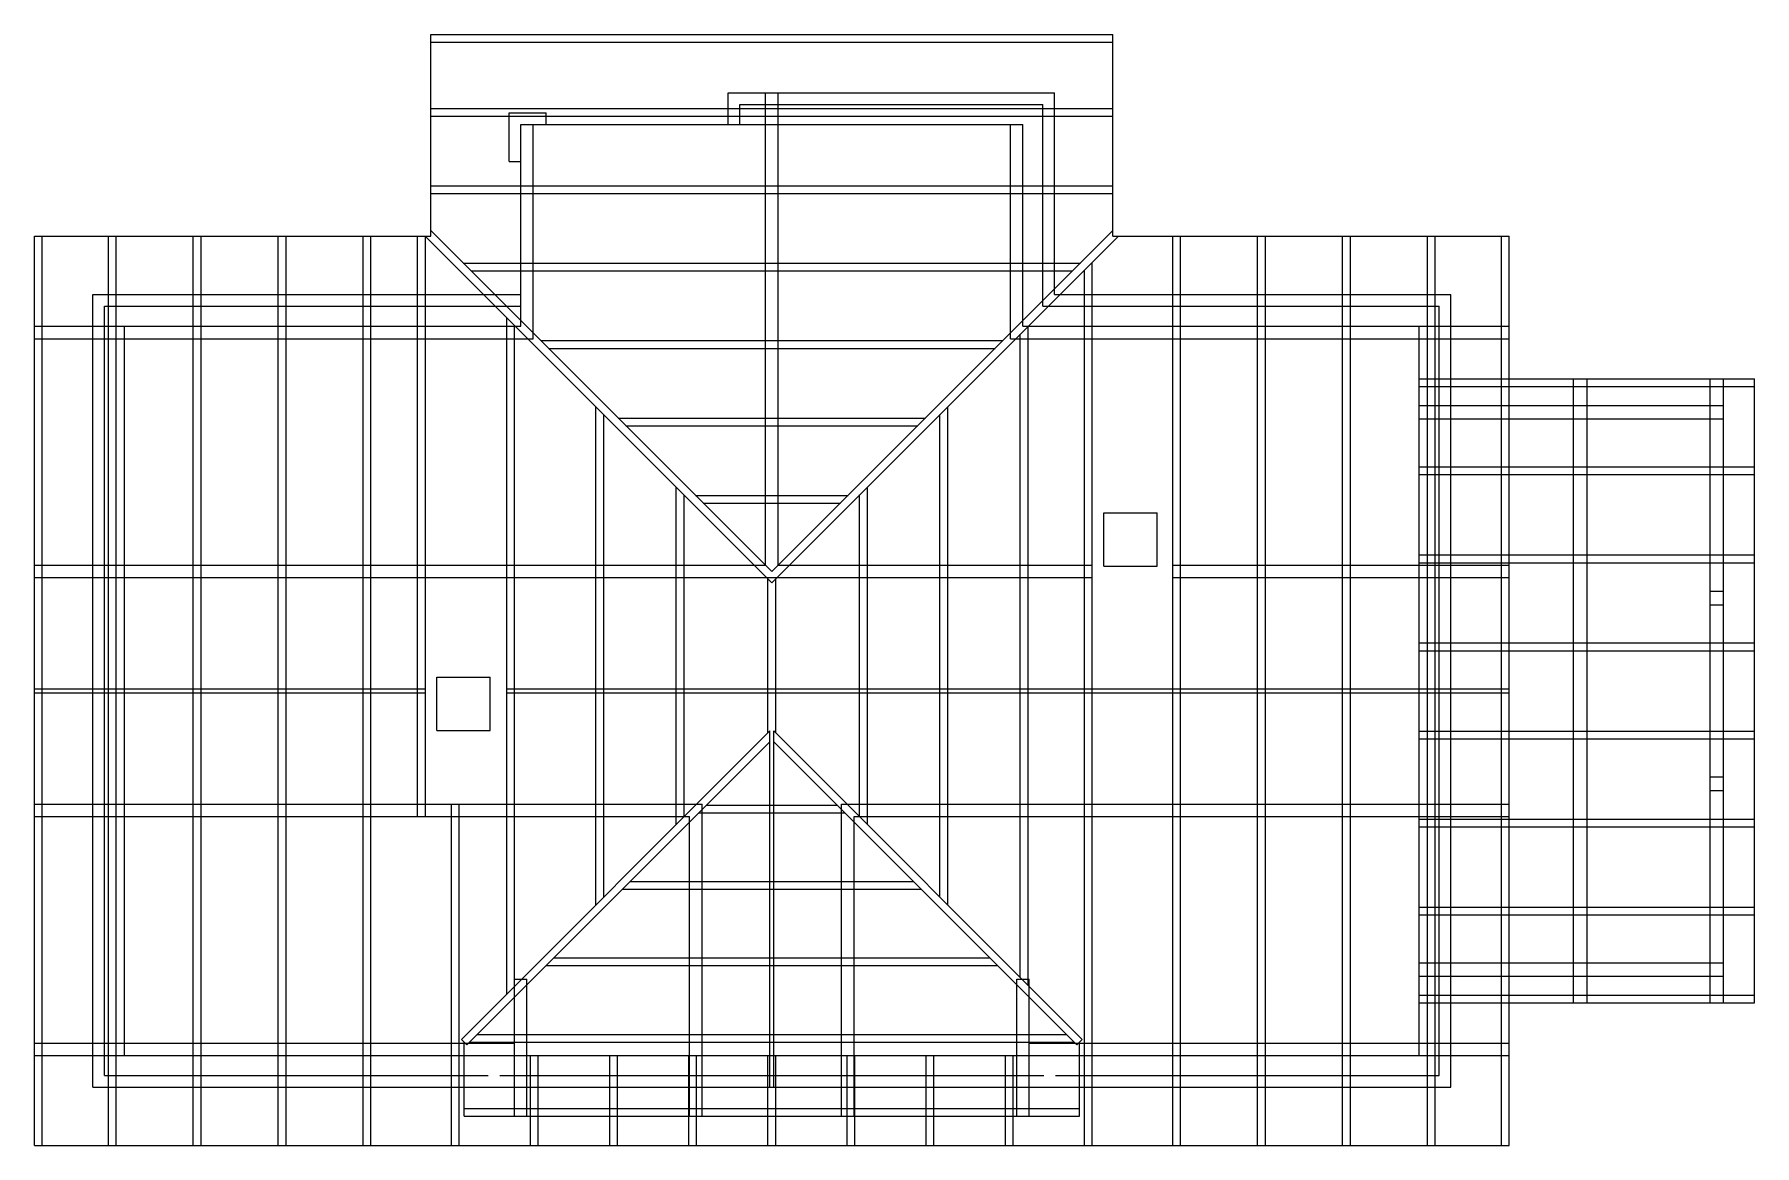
# Model space of a CAD drawing. Extents: x -106 to 1672, y -106 to 1043.
import ezdxf

# ---------------------------------------------------------------- set-up
doc = ezdxf.new("R2010")
doc.units = 0
doc.layers.get('0').update_dxf_attribs({"linetype": 'CONTINUOUS', "lineweight": 0})
doc.layers.add('Wiezba', color=11, linetype='CONTINUOUS', lineweight=0)

msp = doc.modelspace()

# ---------------------------------------------------------------- linework, layer by layer
for p, q in [((611.5, 950), (611.5, 982.5)), ((611.5, 982.5), (948.5, 982.5)), ((948.5, 774), (948.5, 982.5)), ((385.2, 961.8), (423.2, 961.8)), ((385.2, 911.8), (385.2, 961.8)), ((423.2, 950), (423.2, 961.8)), ((623.5, 950), (623.5, 970.5)), ((623.5, 970.5), (936.5, 970.5)), ((936.5, 762), (936.5, 970.5)), ((397, 950), (916, 950)), ((397, 741.5), (397, 950)), ((916, 741.5), (916, 950)), ((385.2, 911.8), (397, 911.8)), ((-45, -45), (-45, 774)), ((-45, 774), (397, 774)), ((948.5, 774), (1358, 774)), ((1358, -45), (1358, 774)), ((-33, -33), (-33, 762)), ((-33, 762), (397, 762)), ((936.5, 762), (1346, 762)), ((1346, -33), (1346, 762)), ((-12.5, -12.5), (-12.5, 741.5)), ((-12.5, 741.5), (397, 741.5)), ((916, 741.5), (1325.5, 741.5)), ((1325.5, -12.5), (1325.5, 741.5)), ((999.5, 548.5), (1054.5, 548.5)), ((999.5, 493.5), (999.5, 548.5)), ((1054.5, 493.5), (1054.5, 548.5)), ((999.5, 493.5), (1054.5, 493.5)), ((310.5, 323.5), (310.5, 378.5)), ((310.5, 378.5), (365.5, 378.5)), ((365.5, 323.5), (365.5, 378.5)), ((310.5, 323.5), (365.5, 323.5)), ((-12.5, -12.5), (1325.5, -12.5)), ((-33, -33), (363.5, -33)), ((375.5, -33), (937.5, -33)), ((949.5, -33), (1346, -33)), ((-45, -45), (1358, -45))]:
    msp.add_line(p, q)
at = {"layer": 'Wiezba'}
for p, q in [((304, 1043), (1009, 1043)), ((304, 834.5), (304, 1043)), ((304, 1035), (1009, 1035)), ((1009, 834.5), (1009, 1043)), ((650, 494.5), (650, 982.5)), ((663, 494.5), (663, 982.5)), ((304, 966.5), (1009, 966.5)), ((304, 958.5), (1009, 958.5)), ((397, 741.5), (397, 950)), ((410, 728.5), (410, 950)), ((903, 728.5), (903, 950)), ((916, 741.5), (916, 950)), ((304, 886.5), (1009, 886.5)), ((304, 878.5), (1009, 878.5)), ((304, 840.2), (656.5, 487.7)), ((656.5, 487.7), (1009, 840.2)), ((-105.5, -105.5), (-105.5, 834.5)), ((-105.5, 834.5), (304, 834.5)), ((-97.5, -105.5), (-97.5, 834.5)), ((-29, -105.5), (-29, 834.5)), ((-21, -105.5), (-21, 834.5)), ((58.7, -105.5), (58.7, 834.5)), ((66.7, -105.5), (66.7, 834.5)), ((146.5, -105.5), (146.5, 834.5)), ((154.5, -105.5), (154.5, 834.5)), ((234.2, -105.5), (234.2, 834.5)), ((242.2, -105.5), (242.2, 834.5)), ((290.5, 234.5), (290.5, 834.5)), ((298.3, 834.5), (656.5, 476.3)), ((298.5, 234.5), (298.5, 834.5)), ((656.5, 476.3), (1014.7, 834.5)), ((1009, 834.5), (1418.5, 834.5)), ((1070.8, -105.5), (1070.8, 834.5)), ((1078.8, -105.5), (1078.8, 834.5)), ((1158.5, -105.5), (1158.5, 834.5)), ((1166.5, -105.5), (1166.5, 834.5)), ((1246.3, -105.5), (1246.3, 834.5)), ((1254.3, -105.5), (1254.3, 834.5)), ((1334, -105.5), (1334, 834.5)), ((1342, -105.5), (1342, 834.5)), ((1410.5, -105.5), (1410.5, 834.5)), ((1418.5, -105.5), (1418.5, 834.5)), ((337.7, 806.5), (975.3, 806.5)), ((987.5, -105.5), (987.5, 807.3)), ((345.7, 798.5), (967.3, 798.5)), ((979.5, -105.5), (979.5, 799.3)), ((382.7, 51.3), (382.7, 750.2)), ((-105.5, 741.5), (397, 741.5)), ((390.7, 59.3), (390.7, 742.2)), ((913.2, 68.5), (913.2, 733)), ((916, 741.5), (1418.5, 741.5)), ((921.2, 60.5), (921.2, 741)), ((-105.5, 728.5), (410, 728.5)), ((417.7, 726.5), (895.3, 726.5)), ((425.7, 718.5), (887.3, 718.5)), ((903, 728.5), (1418.5, 728.5)), ((1325.5, 687), (1672, 687)), ((1325.5, 679), (1672, 679)), ((1485, 42), (1485, 687)), ((1499, 42), (1499, 687)), ((1626, 42), (1626, 687)), ((1640, 42), (1640, 687)), ((1672, 42), (1672, 687)), ((474.8, 143.5), (474.8, 658)), ((838.2, 143.5), (838.2, 658)), ((1325.5, 659.5), (1640, 659.5)), ((482.8, 151.5), (482.8, 650)), ((497.7, 646.5), (815.3, 646.5)), ((830.2, 151.5), (830.2, 650)), ((1325.5, 645.5), (1640, 645.5)), ((505.7, 638.5), (807.3, 638.5)), ((1325.5, 596), (1672, 596)), ((1325.5, 588), (1672, 588)), ((557.8, 226.5), (557.8, 575)), ((755.2, 226.5), (755.2, 575)), ((565.8, 234.5), (565.8, 567)), ((577.7, 566.5), (735.3, 566.5)), ((585.7, 558.5), (727.3, 558.5)), ((747.2, 234.5), (747.2, 567)), ((1325.5, 505), (1672, 505)), ((-105.5, 494.5), (650, 494.5)), ((-105.5, 481.5), (987.5, 481.5)), ((652.5, 321.2), (652.5, 480.3)), ((660.5, 321.2), (660.5, 480.3)), ((663, 494.5), (987.5, 494.5)), ((1070.8, 494.5), (1418.5, 494.5)), ((1070.8, 481.5), (1418.5, 481.5)), ((1325.5, 497), (1672, 497)), ((1626, 467.5), (1640, 467.5)), ((1626, 453.5), (1640, 453.5)), ((1325.5, 414), (1672, 414)), ((1325.5, 406), (1672, 406)), ((-105.5, 366.5), (298.5, 366.5)), ((-105.5, 362.5), (298.5, 362.5)), ((382.7, 366.5), (1418.5, 366.5)), ((382.7, 362.5), (1418.5, 362.5)), ((654.5, 323.2), (335.7, 4.3)), ((654.5, -45), (654.5, 323.2)), ((658.5, -45), (658.5, 323.2)), ((658.5, 323.2), (977.3, 4.3)), ((1325.5, 323), (1672, 323)), ((654.5, 311.8), (341.3, -1.3)), ((658.5, 311.8), (971.7, -1.3)), ((1325.5, 315), (1672, 315)), ((1626, 275.5), (1640, 275.5)), ((1626, 261.5), (1640, 261.5)), ((-105.5, 247.5), (584.5, 247.5)), ((-105.5, 234.5), (571.5, 234.5)), ((325.5, -105.5), (325.5, 247.5)), ((333.5, -105.5), (333.5, 247.5)), ((571.5, -75), (571.5, 234.5)), ((581.2, 238.5), (731.8, 238.5)), ((584.5, -75), (584.5, 247.5)), ((589.2, 246.5), (723.8, 246.5)), ((728.5, 247.5), (1418.5, 247.5)), ((728.5, -75), (728.5, 247.5)), ((741.5, 234.5), (1418.5, 234.5)), ((741.5, -75), (741.5, 234.5)), ((1325.5, 232), (1672, 232)), ((1325.5, 224), (1672, 224)), ((510.2, 167.5), (802.8, 167.5)), ((502.2, 159.5), (810.8, 159.5)), ((1325.5, 141), (1672, 141)), ((1325.5, 133), (1672, 133)), ((423.2, 80.5), (889.8, 80.5)), ((431.2, 88.5), (881.8, 88.5)), ((1325.5, 83.5), (1640, 83.5)), ((390.5, 66.5), (403.5, 66.5)), ((390.5, -75), (390.5, 66.5)), ((403.5, -75), (403.5, 66.5)), ((909.5, 66.5), (922.5, 66.5)), ((909.5, -75), (909.5, 66.5)), ((922.5, -75), (922.5, 66.5)), ((1325.5, 69.5), (1640, 69.5)), ((1325.5, 50), (1672, 50)), ((1325.5, 42), (1672, 42)), ((-105.5, 0.5), (390.5, 0.5)), ((335.7, 4.3), (341.3, -1.3)), ((338.5, -75), (338.5, 1.5)), ((344.2, 1.5), (968.8, 1.5)), ((352.2, 9.5), (960.8, 9.5)), ((922.5, 0.5), (1418.5, 0.5)), ((977.3, 4.3), (971.7, -1.3)), ((974.5, -75), (974.5, 1.5)), ((-105.5, -12.5), (390.5, -12.5)), ((407.2, -105.5), (407.2, -12.5)), ((415.2, -105.5), (415.2, -12.5)), ((489, -105.5), (489, -12.5)), ((497, -105.5), (497, -12.5)), ((570.8, -105.5), (570.8, -12.5)), ((578.8, -105.5), (578.8, -12.5)), ((652.5, -105.5), (652.5, -12.5)), ((660.5, -105.5), (660.5, -12.5)), ((734.2, -105.5), (734.2, -12.5)), ((742.2, -105.5), (742.2, -12.5)), ((816, -105.5), (816, -12.5)), ((824, -105.5), (824, -12.5)), ((897.8, -105.5), (897.8, -12.5)), ((905.8, -105.5), (905.8, -12.5)), ((922.5, -12.5), (1418.5, -12.5)), ((338.5, -67), (974.5, -67)), ((338.5, -75), (974.5, -75)), ((-105.5, -105.5), (1418.5, -105.5))]:
    msp.add_line(p, q, dxfattribs=at)

doc.saveas('drawing.dxf')
